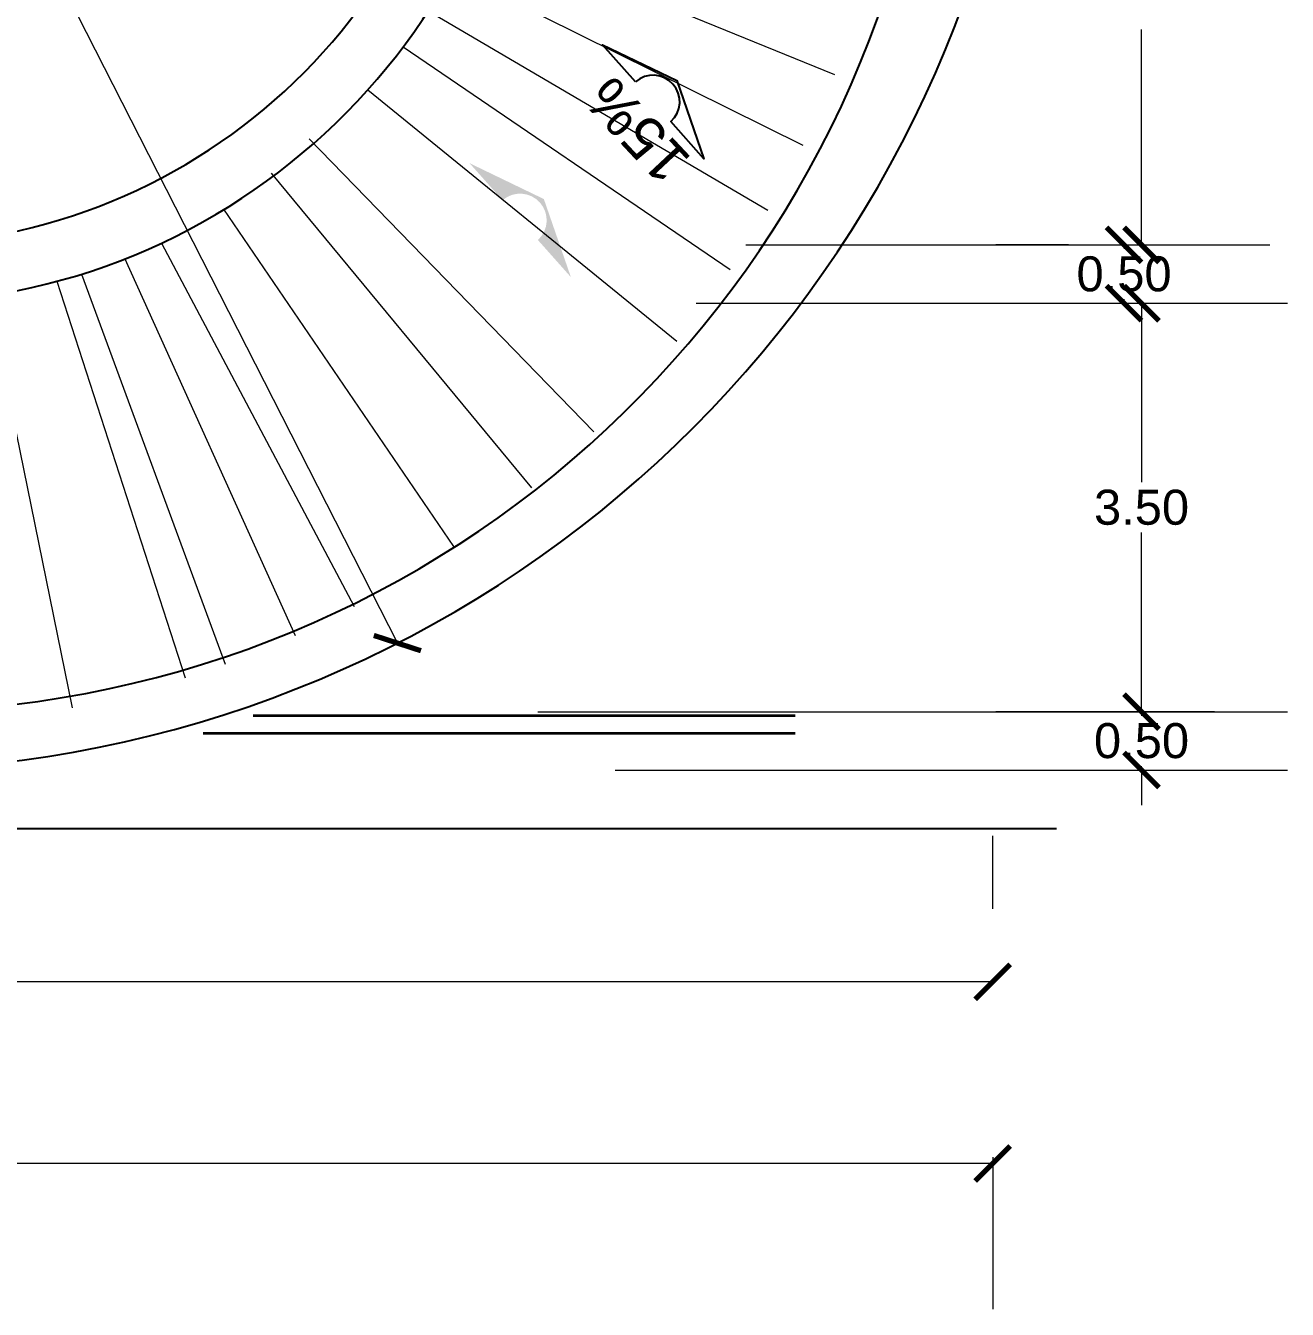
# Model space of a CAD drawing. Header units: inches. Extents: x 13 to 261, y -112 to -47.
# Drawn here: x 250.55 to 261.37, y -105.95 to -94.95 of the extents above; entities that cross this region are included whole.
import ezdxf

# ---------------------------------------------------------------- set-up
doc = ezdxf.new("R2010")
doc.units = ezdxf.units.IN
doc.header["$MEASUREMENT"] = 0
doc.linetypes.add('ACAD_ISO04W100', pattern=[30, 24, -3, 0, -3])
for name, color, linetype, lineweight in [('COTAS', 192, 'Continuous', 13), ('EJES', 1, 'ACAD_ISO04W100', 13), ('ESCALERAS', 182, 'Continuous', 18), ('MUROS', 5, 'Continuous', 35), ('RAMPAS', 50, 'Continuous', 25), ('TERRENO', 8, 'Continuous', 25)]:
    doc.layers.add(name, color=color, linetype=linetype, lineweight=lineweight)
doc.styles.add('COTAS', font='ARIALUNI.TTF', dxfattribs={"height": 0.3})
doc.styles.add('TEXTOS', font='ARIALUNI.TTF', dxfattribs={"height": 0.36})

# ---------------------------------------------------------------- blocks, each defined once
blk = doc.blocks.new('_ArchTick')
at = {"color": 0, "linetype": 'ByBlock', "const_width": 0.15}
blk.add_lwpolyline([(-0.5, -0.5), (0.5, 0.5)], dxfattribs=at)

msp = doc.modelspace()

# ---------------------------------------------------------------- hatches: boundary and pattern name
at = {"extrusion": (-0.08170063432155644, -0.0726980201869801, 0.9940020141892816)}
h = msp.add_hatch(color=256, dxfattribs=at)
edge = h.paths.add_edge_path()
edge.add_line((241.3222438612808, 126.8834967395527), (240.896379209687, 126.8834967395527))
edge.add_line((240.8963792096869, 126.8834967395526), (241.5499733109162, 127.1567720791152))
edge.add_line((241.5499733109163, 127.1567720791153), (242.2035674121456, 126.8834967395527))
edge.add_line((242.2035674121454, 126.8834967395527), (241.7777027605517, 126.8834967395527))
edge.add_arc((241.5499733109163, 126.8834967395527), 0.2277294496354333, 1.755412716324785e-12, 180.0000000000017)

# ---------------------------------------------------------------- linework, layer by layer
at = {"extrusion": (-0.08170063432155647, -0.07269802018698013, 0.9940020141892817), "elevation": -13.95993472660052}
msp.add_lwpolyline([(241.3222438612807, 126.8834967395526), (240.8963792096869, 126.8834967395525), (241.5499733109162, 127.1567720791152), (242.2035674121454, 126.8834967395526), (241.7777027605517, 126.8834967395526, 0.9999999999999999), (241.3222438612807, 126.8834967395526, 1)], format="xyb", dxfattribs=at)
at = {"layer": 'COTAS', "color": 1}
for p, q in [((260.1188807253751, -96.82680140803973), (260.1188807253751, -94.97995597770077)), ((256.727319965353, -96.82680140803973), (261.2188807253751, -96.82680140803973)), ((259.9688807253751, -96.82680140803973), (259.9688807253751, -96.86102719248721)), ((256.2995996470451, -97.32680140803973), (261.2188807253751, -97.32680140803973)), ((256.3880936412537, -97.32680140803973), (261.3688807253751, -97.32680140803973)), ((259.9688807253751, -97.32680140803973), (259.9688807253751, -97.29257562359227)), ((260.1188807253751, -97.32680140803973), (260.1188807253751, -98.86088046860537)), ((260.1188807253751, -100.8265079602761), (260.1188807253751, -99.29242889971043)), ((260.1188807253751, -100.8265079602761), (260.1188807253751, -100.5265079602761)), ((254.9426926074476, -100.8265079602761), (261.3688807253751, -100.8265079602761)), ((260.7438807253751, -100.8265079602761), (258.8688807253751, -100.8265079602761)), ((260.1188807253751, -100.8265079602761), (260.1188807253751, -100.8608804686054)), ((260.1188807253751, -101.3268014080397), (260.1188807253751, -101.2924288997104)), ((255.6063973461116, -101.3268014080397), (261.3688807253751, -101.3268014080397)), ((260.1188807253751, -101.3268014080397), (260.1188807253751, -101.6268014080397)), ((258.8426514267205, -102.516207228748), (258.8426514267205, -101.891207228748)), ((258.8426514267205, -103.141207228748), (239.8921382494568, -103.141207228748)), ((258.8426514267205, -104.6979111361862), (159.890246727574, -104.6979111361862)), ((258.8426514267205, -104.6441542654827), (258.8426514267205, -105.9479111361862))]:
    msp.add_line(p, q, dxfattribs=at)
at = {"layer": 'COTAS', "color": 3}
msp.add_line((259.4938807253751, -96.82680140803973), (258.8688807253751, -96.82680140803973), dxfattribs=at)
at = {"layer": 'EJES'}
for p, q in [((254.3950454053749, -94.1075885955438), (257.4873310449605, -95.36527248081228)), ((254.207410999868, -94.48102980321113), (257.2142993486751, -95.97140943454929)), ((254.0036239287013, -94.82125474715173), (256.9135329815798, -96.52812664048895)), ((253.7880697309272, -95.12970207732695), (256.5916285153875, -97.0370933439898)), ((253.4858987241451, -95.4977188305628), (256.1349961582702, -97.65051251668251)), ((252.9834423237238, -95.91896288523441), (255.4225944771951, -98.42904989014397)), ((252.6573510869564, -96.21151081468344), (254.8889906352122, -98.90776468378795)), ((252.2480904029384, -96.51930283821827), (254.2192913340919, -99.41142435866306)), ((251.7162718980552, -96.81073628986636, -0.03058277854735157), (253.3684671220361, -99.92492786424492, -0.05027607352672971)), ((251.4017958036522, -96.94575347995143), (252.8633190364818, -100.1730093713999)), ((251.0307917720534, -97.07643110517401), (252.262797437898, -100.4192746550687)), ((250.8204463890577, -97.13759503312932), (251.9202070346938, -100.5377560642556)), ((250.229856059791, -97.26233782768168), (250.9504889396973, -100.7927035229673))]:
    msp.add_line(p, q, dxfattribs=at)
at = {"layer": 'ESCALERAS', "color": 3}
msp.add_line((249.6786458917388, -92.27235538197294), (253.7388734556819, -100.2387724013861), dxfattribs=at)
at = {"layer": 'MUROS'}
for p, q in [((257.1504889396974, -100.8634902651059), (252.5025884557952, -100.8634902651059)), ((257.1504889396974, -101.0134902651059), (252.0740802621936, -101.013490265106))]:
    msp.add_line(p, q, dxfattribs=at)
at = {"layer": 'RAMPAS'}
for centre, radius, start, end in [((249.390246727574, -91.82680140803973), 5, 270, 357.8272108047686), ((249.390246727574, -91.82680140803973), 5.5, 270, 358.0248193003121), ((249.2005371459463, -91.33427652072001), 9.994325557488374, 271.0876382935207, 351.7026492092365), ((249.390246727574, -91.82680140803973), 9, 270, 353.5741146026421)]:
    msp.add_arc(centre, radius, start, end, dxfattribs=at)
at = {"layer": 'TERRENO'}
msp.add_line((223.790246727574, -101.8268014080398), (259.390246727574, -101.8268014080397), dxfattribs=at)

# ---------------------------------------------------------------- block references
at = {"layer": 'COTAS', "color": 1, "xscale": 0.3, "yscale": 0.3, "zscale": 0.3}
for p, rotation in [((259.9688807253751, -96.82680140803973), 90), ((260.1188807253751, -96.82680140803973), 270), ((259.9688807253751, -97.32680140803973), 270), ((260.1188807253751, -97.32680140803973), 90), ((260.1188807253751, -100.8265079602761), 270), ((260.1188807253751, -100.8265079602761), 270), ((260.1188807253751, -101.3268014080397), 90)]:
    msp.add_blockref('_ArchTick', p, dxfattribs=dict(at, rotation=rotation))
for p in [(258.8426514267205, -103.141207228748), (258.8426514267205, -104.6979111361862)]:
    msp.add_blockref('_ArchTick', p, dxfattribs=at)
at = {"layer": 'ESCALERAS', "color": 3, "xscale": 0.3, "yscale": 0.3, "zscale": 0.3, "rotation": 297.006482261914}
msp.add_blockref('_ArchTick', (253.7388734556819, -100.2387724013861), dxfattribs=at)

# ---------------------------------------------------------------- texts
at = {"layer": 'COTAS', "color": 1, "char_height": 0.3, "attachment_point": 5, "style": 'COTAS'}
for s, insert in [('0.50', (259.9688807253751, -97.0768014080397)), ('3.50', (260.1188807253751, -99.07665468415786)), ('0.50', (260.1188807253751, -101.0766546841579))]:
    msp.add_mtext(s, dxfattribs=dict(at, insert=insert))
at = {"layer": 'MUROS', "style": 'TEXTOS'}
msp.add_attdef('15%', (256.2714076005308, -96.09173093434276), '', height=0.36, rotation=133.1273966914841, dxfattribs=at)

doc.saveas('drawing.dxf')
